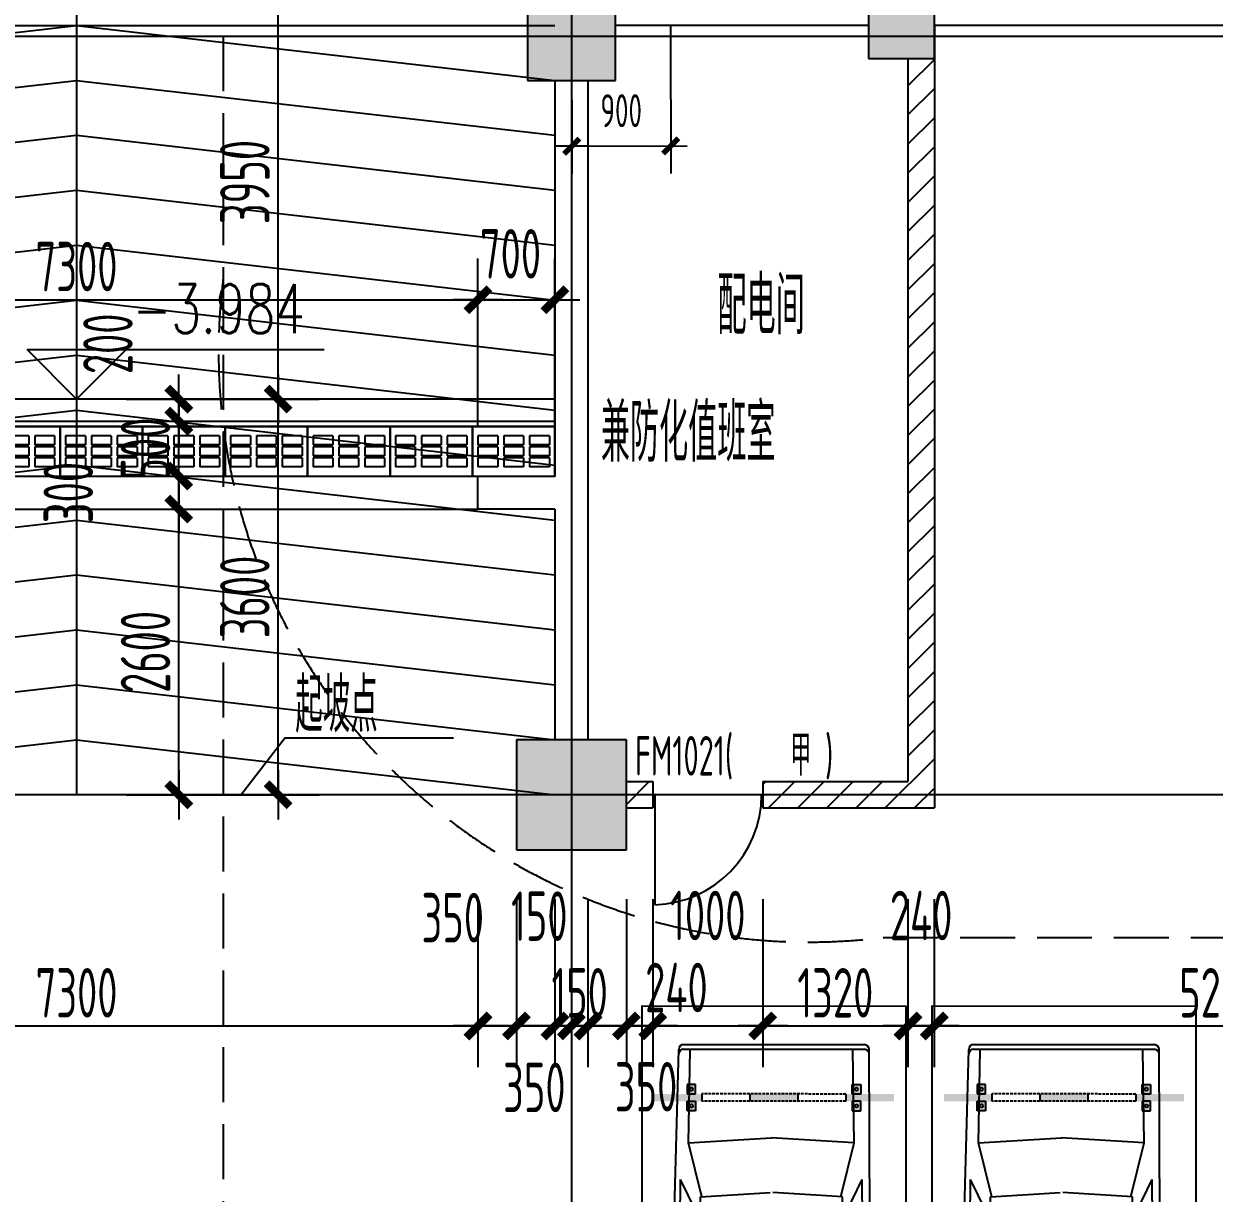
# Model space of a CAD drawing. Extents: x 1596194 to 1987057, y -212608 to 63160.
# Drawn here: x 1701050 to 1711875, y 20786 to 31424 of the extents above; entities that cross this region are included whole.
import ezdxf

# ---------------------------------------------------------------- set-up
doc = ezdxf.new("R2010")
doc.units = 0
doc.header["$LTSCALE"] = 100
doc.header["$MEASUREMENT"] = 0
doc.linetypes.add('DASH', pattern=[0.35, 0.25, -0.1])
doc.linetypes.add('DASH_200', pattern=[0.7, 0.5, -0.2])
doc.layers.get('0').update_dxf_attribs({"linetype": 'CONTINUOUS'})
doc.layers.get('DEFPOINTS').update_dxf_attribs({"linetype": 'CONTINUOUS'})
for name, color, linetype in [('_走道示意', 8, 'CONTINUOUS'), ('BALCONY', 6, 'CONTINUOUS'), ('CAR', 8, 'CONTINUOUS'), ('COLUMN', 1, 'CONTINUOUS'), ('DCHJ', 1, 'CONTINUOUS'), ('DOTE', 251, 'CONTINUOUS'), ('HA', 150, 'CONTINUOUS'), ('PUB_DIM', 3, 'CONTINUOUS'), ('PUB_TEXT', 30, 'CONTINUOUS'), ('SOLID_HATCH', 40, 'CONTINUOUS'), ('STAIR', 5, 'CONTINUOUS'), ('WALL', 2, 'CONTINUOUS'), ('WINDOW', 4, 'CONTINUOUS'), ('车位', 8, 'CONTINUOUS')]:
    doc.layers.add(name, color=color, linetype=linetype)
doc.styles.add('_TCH_DIM', font='SIMPLEX', dxfattribs={"bigfont": 'GBCBIG'})
doc.styles.add('DIM', font='', dxfattribs={"width": 0.75})
doc.styles.add('DIM_FONT', font='SYSZ.shx', dxfattribs={"width": 0.7, "bigfont": 'SYFS.shx'})
doc.styles.get('DIM').set_extended_font_data('FangSong_GB2312')
doc.dimstyles.new('DIMN', dxfattribs={"dimtxt": 300, "dimasz": 1, "dimexe": 250, "dimexo": 300, "dimgap": 150, "dimtad": 1, "dimdec": 0, "dimzin": 0, "dimdsep": 46, "dimtxsty": 'DIM_FONT', "dimblk": 'ARCHTICK', "dimcen": 0.09, "dimclrt": 7, "dimazin": 2, "dimtfac": 1, "dimtdec": 0, "dimtix": 1, "dimtmove": 2, "dimatfit": 3, "dimldrblk": 'DOT', "dimfxl": 0, "dimtolj": 1, "dimtzin": 0, "dimarcsym": 0})
doc.dimstyles.new('DIMN150', dxfattribs={"dimscale": 1.5, "dimtxt": 300, "dimasz": 1, "dimexe": 250, "dimexo": 300, "dimgap": 30, "dimtad": 1, "dimdec": 0, "dimzin": 0, "dimdsep": 46, "dimtxsty": 'DIM_FONT', "dimblk": 'ARCHTICK', "dimcen": 0.09, "dimclrt": 7, "dimazin": 2, "dimtfac": 1, "dimtdec": 0, "dimtix": 1, "dimtmove": 2, "dimatfit": 3, "dimldrblk": 'DOT', "dimfxl": 0, "dimtolj": 1, "dimtzin": 0, "dimarcsym": 0})

# ---------------------------------------------------------------- blocks, each defined once
blk = doc.blocks.new('_archtick')
blk.add_line((-150, 0), (150, 0))
at = {"const_width": 50}
blk.add_lwpolyline([(-70, -70), (70, 70)], dxfattribs=at)
blk = doc.blocks.new('*D519')
at = {"layer": 'DEFPOINTS', "color": 0}
for p in [(1706030, 31710), (1706930, 31712), (1706933, 30313)]:
    blk.add_point(p, dxfattribs=at)
at = {"layer": 'PUB_DIM', "color": 0, "lineweight": -2}
for p, q in [((1706031, 31410), (1706034, 30061)), ((1706931, 31412), (1706934, 30063)), ((1706033, 30311), (1706933, 30313))]:
    blk.add_line(p, q, dxfattribs=at)
for p, rotation in [((1706033, 30311), 180.1329176974274), ((1706933, 30313), 0.1329176974274373)]:
    blk.add_blockref('_archtick', p, dxfattribs=dict(at, rotation=rotation))
at = {"layer": 'PUB_DIM', "color": 7, "insert": (1706483, 30634), "char_height": 300, "attachment_point": 5, "rotation": 0.1329, "style": 'DIM_FONT'}
blk.add_mtext('\\A1;900', dxfattribs=at)
blk = doc.blocks.new('_Dot')
at = {"color": 0, "linetype": 'ByBlock', "lineweight": -2}
blk.add_line((-0.5, 0), (-1, 0), dxfattribs=at)
at = {"color": 0, "linetype": 'ByBlock', "const_width": 0.5}
blk.add_lwpolyline([(-0.25, 0, 1), (0.25, 0, 1)], format="xyb", close=True, dxfattribs=at)
blk = doc.blocks.new('*D719')
at = {"layer": 'DEFPOINTS', "color": 0}
for p in [(1705180, 28914), (1697880, 27310), (1705180, 27310)]:
    blk.add_point(p, dxfattribs=at)
at = {"layer": 'PUB_DIM', "color": 0, "lineweight": -2}
for p, q in [((1697880, 27760), (1697880, 29289)), ((1705180, 27760), (1705180, 29289)), ((1697880, 28914), (1705180, 28914))]:
    blk.add_line(p, q, dxfattribs=at)
at = {"layer": 'PUB_DIM', "color": 0, "lineweight": -2, "xscale": 1.5, "yscale": 1.5, "zscale": 1.5, "rotation": 180}
blk.add_blockref('_archtick', (1697880, 28914), dxfattribs=at)
at = {"layer": 'PUB_DIM', "color": 0, "lineweight": -2, "xscale": 1.5, "yscale": 1.5, "zscale": 1.5}
blk.add_blockref('_archtick', (1705180, 28914), dxfattribs=at)
at = {"layer": 'PUB_DIM', "color": 7, "insert": (1701530, 29216), "char_height": 450, "attachment_point": 5, "style": 'DIM_FONT'}
blk.add_mtext('\\A1;7300', dxfattribs=at)
blk = doc.blocks.new('*D720')
at = {"layer": 'DEFPOINTS', "color": 0}
for p in [(1705880, 28914), (1705180, 27310), (1705880, 27310)]:
    blk.add_point(p, dxfattribs=at)
at = {"layer": 'PUB_DIM', "color": 0, "lineweight": -2}
for p, q in [((1705180, 27760), (1705180, 29289)), ((1705880, 27760), (1705880, 29289)), ((1705180, 28914), (1705880, 28914))]:
    blk.add_line(p, q, dxfattribs=at)
at = {"layer": 'PUB_DIM', "color": 0, "lineweight": -2, "xscale": 1.5, "yscale": 1.5, "zscale": 1.5, "rotation": 180}
blk.add_blockref('_archtick', (1705180, 28914), dxfattribs=at)
at = {"layer": 'PUB_DIM', "color": 0, "lineweight": -2, "xscale": 1.5, "yscale": 1.5, "zscale": 1.5}
blk.add_blockref('_archtick', (1705880, 28914), dxfattribs=at)
at = {"layer": 'PUB_DIM', "color": 7, "insert": (1705476, 29332), "char_height": 450, "attachment_point": 5, "style": 'DIM_FONT'}
blk.add_mtext('\\A1;700', dxfattribs=at)
blk = doc.blocks.new('*D757')
at = {"layer": 'DEFPOINTS', "color": 0}
for p in [(1701530, 27010), (1702460, 27010), (1701530, 24410)]:
    blk.add_point(p, dxfattribs=at)
at = {"layer": 'PUB_DIM', "color": 0, "lineweight": -2}
for p, q in [((1701980, 27010), (1702835, 27010)), ((1702460, 24410), (1702460, 27010)), ((1701980, 24410), (1702835, 24410))]:
    blk.add_line(p, q, dxfattribs=at)
at = {"layer": 'PUB_DIM', "color": 0, "lineweight": -2, "xscale": 1.5, "yscale": 1.5, "zscale": 1.5}
for p, rotation in [((1702460, 27010), 90), ((1702460, 24410), 270)]:
    blk.add_blockref('_archtick', p, dxfattribs=dict(at, rotation=rotation))
at = {"layer": 'PUB_DIM', "color": 7, "insert": (1702157, 25710), "char_height": 450, "attachment_point": 5, "rotation": 90, "style": 'DIM_FONT'}
blk.add_mtext('\\A1;2600', dxfattribs=at)
blk = doc.blocks.new('*D758')
at = {"layer": 'DEFPOINTS', "color": 0}
for p in [(1701530, 27310), (1702460, 27310), (1701530, 27010)]:
    blk.add_point(p, dxfattribs=at)
at = {"layer": 'PUB_DIM', "color": 0, "lineweight": -2}
for p, q in [((1701980, 27310), (1702835, 27310)), ((1702460, 27010), (1702460, 27310)), ((1701980, 27010), (1702835, 27010))]:
    blk.add_line(p, q, dxfattribs=at)
at = {"layer": 'PUB_DIM', "color": 0, "lineweight": -2, "xscale": 1.5, "yscale": 1.5, "zscale": 1.5}
for p, rotation in [((1702460, 27310), 90), ((1702460, 27010), 270)]:
    blk.add_blockref('_archtick', p, dxfattribs=dict(at, rotation=rotation))
at = {"layer": 'PUB_DIM', "color": 7, "insert": (1701455, 27160), "char_height": 450, "attachment_point": 5, "rotation": 90, "style": 'DIM_FONT'}
blk.add_mtext('\\A1;300', dxfattribs=at)
blk = doc.blocks.new('*D759')
at = {"layer": 'DEFPOINTS', "color": 0}
for p in [(1701530, 27810), (1702460, 27810), (1701530, 27310)]:
    blk.add_point(p, dxfattribs=at)
at = {"layer": 'PUB_DIM', "color": 0, "lineweight": -2}
for p, q in [((1701980, 27810), (1702835, 27810)), ((1702460, 27810), (1702460, 27812)), ((1702460, 27310), (1702460, 27810)), ((1701980, 27310), (1702835, 27310)), ((1702460, 27310), (1702460, 27309))]:
    blk.add_line(p, q, dxfattribs=at)
at = {"layer": 'PUB_DIM', "color": 0, "lineweight": -2, "xscale": 1.5, "yscale": 1.5, "zscale": 1.5}
for p, rotation in [((1702460, 27810), 270), ((1702460, 27310), 90)]:
    blk.add_blockref('_archtick', p, dxfattribs=dict(at, rotation=rotation))
at = {"layer": 'PUB_DIM', "color": 7, "insert": (1702157, 27560), "char_height": 450, "attachment_point": 5, "rotation": 90, "style": 'DIM_FONT'}
blk.add_mtext('\\A1;500', dxfattribs=at)
blk = doc.blocks.new('*D760')
at = {"layer": 'DEFPOINTS', "color": 0}
for p in [(1701530, 28010), (1702460, 28010), (1701530, 27810)]:
    blk.add_point(p, dxfattribs=at)
at = {"layer": 'PUB_DIM', "color": 0, "lineweight": -2}
for p, q in [((1701980, 28010), (1702835, 28010)), ((1702460, 27810), (1702460, 28010)), ((1701980, 27810), (1702835, 27810))]:
    blk.add_line(p, q, dxfattribs=at)
at = {"layer": 'PUB_DIM', "color": 0, "lineweight": -2, "xscale": 1.5, "yscale": 1.5, "zscale": 1.5}
for p, rotation in [((1702460, 28010), 90), ((1702460, 27810), 270)]:
    blk.add_blockref('_archtick', p, dxfattribs=dict(at, rotation=rotation))
at = {"layer": 'PUB_DIM', "color": 7, "insert": (1701815, 28513), "char_height": 450, "attachment_point": 5, "rotation": 90, "style": 'DIM_FONT'}
blk.add_mtext('\\A1;200', dxfattribs=at)
blk = doc.blocks.new('*D761')
at = {"layer": 'DEFPOINTS', "color": 0}
for p in [(1701530, 28010), (1703362, 28010), (1701530, 24410)]:
    blk.add_point(p, dxfattribs=at)
at = {"layer": 'PUB_DIM', "color": 0, "lineweight": -2}
for p, q in [((1701980, 28010), (1703737, 28010)), ((1703362, 24410), (1703362, 28010)), ((1701980, 24410), (1703737, 24410))]:
    blk.add_line(p, q, dxfattribs=at)
at = {"layer": 'PUB_DIM', "color": 0, "lineweight": -2, "xscale": 1.5, "yscale": 1.5, "zscale": 1.5}
for p, rotation in [((1703362, 28010), 90), ((1703362, 24410), 270)]:
    blk.add_blockref('_archtick', p, dxfattribs=dict(at, rotation=rotation))
at = {"layer": 'PUB_DIM', "color": 7, "insert": (1703060, 26210), "char_height": 450, "attachment_point": 5, "rotation": 90, "style": 'DIM_FONT'}
blk.add_mtext('\\A1;3600', dxfattribs=at)
blk = doc.blocks.new('*D762')
at = {"layer": 'DEFPOINTS', "color": 0}
for p in [(1701530, 31960), (1703362, 31960), (1701530, 28010)]:
    blk.add_point(p, dxfattribs=at)
at = {"layer": 'PUB_DIM', "color": 0, "lineweight": -2}
for p, q in [((1701980, 31960), (1703737, 31960)), ((1703362, 28010), (1703362, 31960)), ((1701980, 28010), (1703737, 28010))]:
    blk.add_line(p, q, dxfattribs=at)
at = {"layer": 'PUB_DIM', "color": 0, "lineweight": -2, "xscale": 1.5, "yscale": 1.5, "zscale": 1.5}
for p, rotation in [((1703362, 31960), 90), ((1703362, 28010), 270)]:
    blk.add_blockref('_archtick', p, dxfattribs=dict(at, rotation=rotation))
at = {"layer": 'PUB_DIM', "color": 7, "insert": (1703060, 29985), "char_height": 450, "attachment_point": 5, "rotation": 90, "style": 'DIM_FONT'}
blk.add_mtext('\\A1;3950', dxfattribs=at)
blk = doc.blocks.new('*D1026')
at = {"layer": 'DEFPOINTS', "color": 0}
for p in [(1709330, 23910), (1714530, 23910), (1714530, 22307)]:
    blk.add_point(p, dxfattribs=at)
at = {"layer": 'PUB_DIM', "color": 0, "lineweight": -2}
for p, q in [((1709330, 23460), (1709330, 21932)), ((1714530, 23460), (1714530, 21932)), ((1709330, 22307), (1714530, 22307))]:
    blk.add_line(p, q, dxfattribs=at)
at = {"layer": 'PUB_DIM', "color": 0, "lineweight": -2, "xscale": 1.5, "yscale": 1.5, "zscale": 1.5, "rotation": 180}
blk.add_blockref('_archtick', (1709330, 22307), dxfattribs=at)
at = {"layer": 'PUB_DIM', "color": 0, "lineweight": -2, "xscale": 1.5, "yscale": 1.5, "zscale": 1.5}
blk.add_blockref('_archtick', (1714530, 22307), dxfattribs=at)
at = {"layer": 'PUB_DIM', "color": 7, "insert": (1711930, 22609), "char_height": 450, "attachment_point": 5, "style": 'DIM_FONT'}
blk.add_mtext('\\A1;5200', dxfattribs=at)
blk = doc.blocks.new('*D1027')
at = {"layer": 'DEFPOINTS', "color": 0}
for p in [(1709090, 23910), (1709330, 23910), (1709330, 22307)]:
    blk.add_point(p, dxfattribs=at)
at = {"layer": 'PUB_DIM', "color": 0, "lineweight": -2}
for p, q in [((1709090, 23460), (1709090, 21932)), ((1709330, 23460), (1709330, 21932)), ((1709090, 22307), (1709330, 22307))]:
    blk.add_line(p, q, dxfattribs=at)
at = {"layer": 'PUB_DIM', "color": 0, "lineweight": -2, "xscale": 1.5, "yscale": 1.5, "zscale": 1.5, "rotation": 180}
blk.add_blockref('_archtick', (1709090, 22307), dxfattribs=at)
at = {"layer": 'PUB_DIM', "color": 0, "lineweight": -2, "xscale": 1.5, "yscale": 1.5, "zscale": 1.5}
blk.add_blockref('_archtick', (1709330, 22307), dxfattribs=at)
at = {"layer": 'PUB_DIM', "color": 7, "insert": (1709210, 23312), "char_height": 450, "attachment_point": 5, "style": 'DIM_FONT'}
blk.add_mtext('\\A1;240', dxfattribs=at)
blk = doc.blocks.new('*D1028')
at = {"layer": 'DEFPOINTS', "color": 0}
for p in [(1707770, 23910), (1709090, 23910), (1709090, 22307)]:
    blk.add_point(p, dxfattribs=at)
at = {"layer": 'PUB_DIM', "color": 0, "lineweight": -2}
for p, q in [((1707770, 23460), (1707770, 21932)), ((1709090, 23460), (1709090, 21932)), ((1707770, 22307), (1709090, 22307))]:
    blk.add_line(p, q, dxfattribs=at)
at = {"layer": 'PUB_DIM', "color": 0, "lineweight": -2, "xscale": 1.5, "yscale": 1.5, "zscale": 1.5, "rotation": 180}
blk.add_blockref('_archtick', (1707770, 22307), dxfattribs=at)
at = {"layer": 'PUB_DIM', "color": 0, "lineweight": -2, "xscale": 1.5, "yscale": 1.5, "zscale": 1.5}
blk.add_blockref('_archtick', (1709090, 22307), dxfattribs=at)
at = {"layer": 'PUB_DIM', "color": 7, "insert": (1708430, 22609), "char_height": 450, "attachment_point": 5, "style": 'DIM_FONT'}
blk.add_mtext('\\A1;1320', dxfattribs=at)
blk = doc.blocks.new('*D1029')
at = {"layer": 'DEFPOINTS', "color": 0}
for p in [(1706770, 23910), (1707770, 23910), (1707770, 22307)]:
    blk.add_point(p, dxfattribs=at)
at = {"layer": 'PUB_DIM', "color": 0, "lineweight": -2}
for p, q in [((1706770, 23460), (1706770, 21932)), ((1707770, 23460), (1707770, 21932)), ((1706770, 22307), (1707770, 22307))]:
    blk.add_line(p, q, dxfattribs=at)
at = {"layer": 'PUB_DIM', "color": 0, "lineweight": -2, "xscale": 1.5, "yscale": 1.5, "zscale": 1.5, "rotation": 180}
blk.add_blockref('_archtick', (1706770, 22307), dxfattribs=at)
at = {"layer": 'PUB_DIM', "color": 0, "lineweight": -2, "xscale": 1.5, "yscale": 1.5, "zscale": 1.5}
blk.add_blockref('_archtick', (1707770, 22307), dxfattribs=at)
at = {"layer": 'PUB_DIM', "color": 7, "insert": (1707270, 23312), "char_height": 450, "attachment_point": 5, "style": 'DIM_FONT'}
blk.add_mtext('\\A1;1000', dxfattribs=at)
blk = doc.blocks.new('*D1030')
at = {"layer": 'DEFPOINTS', "color": 0}
for p in [(1706530, 23910), (1706770, 23910), (1706770, 22307)]:
    blk.add_point(p, dxfattribs=at)
at = {"layer": 'PUB_DIM', "color": 0, "lineweight": -2}
for p, q in [((1706530, 23460), (1706530, 21932)), ((1706770, 23460), (1706770, 21932)), ((1706530, 22307), (1706770, 22307))]:
    blk.add_line(p, q, dxfattribs=at)
at = {"layer": 'PUB_DIM', "color": 0, "lineweight": -2, "xscale": 1.5, "yscale": 1.5, "zscale": 1.5, "rotation": 180}
blk.add_blockref('_archtick', (1706530, 22307), dxfattribs=at)
at = {"layer": 'PUB_DIM', "color": 0, "lineweight": -2, "xscale": 1.5, "yscale": 1.5, "zscale": 1.5}
blk.add_blockref('_archtick', (1706770, 22307), dxfattribs=at)
at = {"layer": 'PUB_DIM', "color": 7, "insert": (1706985, 22657), "char_height": 450, "attachment_point": 5, "style": 'DIM_FONT'}
blk.add_mtext('\\A1;240', dxfattribs=at)
blk = doc.blocks.new('*D1031')
at = {"layer": 'DEFPOINTS', "color": 0}
for p in [(1706180, 23910), (1706530, 23910), (1706530, 22307)]:
    blk.add_point(p, dxfattribs=at)
at = {"layer": 'PUB_DIM', "color": 0, "lineweight": -2}
for p, q in [((1706180, 23460), (1706180, 21932)), ((1706530, 23460), (1706530, 21932)), ((1706180, 22307), (1706530, 22307))]:
    blk.add_line(p, q, dxfattribs=at)
at = {"layer": 'PUB_DIM', "color": 0, "lineweight": -2, "xscale": 1.5, "yscale": 1.5, "zscale": 1.5, "rotation": 180}
blk.add_blockref('_archtick', (1706180, 22307), dxfattribs=at)
at = {"layer": 'PUB_DIM', "color": 0, "lineweight": -2, "xscale": 1.5, "yscale": 1.5, "zscale": 1.5}
blk.add_blockref('_archtick', (1706530, 22307), dxfattribs=at)
at = {"layer": 'PUB_DIM', "color": 7, "insert": (1706709, 21754), "char_height": 450, "attachment_point": 5, "style": 'DIM_FONT'}
blk.add_mtext('\\A1;350', dxfattribs=at)
blk = doc.blocks.new('*D1032')
at = {"layer": 'DEFPOINTS', "color": 0}
for p in [(1706030, 23910), (1706180, 23910), (1706180, 22307)]:
    blk.add_point(p, dxfattribs=at)
at = {"layer": 'PUB_DIM', "color": 0, "lineweight": -2}
for p, q in [((1706030, 23460), (1706030, 21932)), ((1706180, 23460), (1706180, 21932)), ((1706030, 22307), (1706029, 22307)), ((1706030, 22307), (1706180, 22307)), ((1706180, 22307), (1706182, 22307))]:
    blk.add_line(p, q, dxfattribs=at)
at = {"layer": 'PUB_DIM', "color": 0, "lineweight": -2, "xscale": 1.5, "yscale": 1.5, "zscale": 1.5}
blk.add_blockref('_archtick', (1706030, 22307), dxfattribs=at)
at = {"layer": 'PUB_DIM', "color": 0, "lineweight": -2, "xscale": 1.5, "yscale": 1.5, "zscale": 1.5, "rotation": 180}
blk.add_blockref('_archtick', (1706180, 22307), dxfattribs=at)
at = {"layer": 'PUB_DIM', "color": 7, "insert": (1706105, 22609), "char_height": 450, "attachment_point": 5, "style": 'DIM_FONT'}
blk.add_mtext('\\A1;150', dxfattribs=at)
blk = doc.blocks.new('*D1033')
at = {"layer": 'DEFPOINTS', "color": 0}
for p in [(1705880, 23910), (1706030, 23910), (1706030, 22307)]:
    blk.add_point(p, dxfattribs=at)
at = {"layer": 'PUB_DIM', "color": 0, "lineweight": -2}
for p, q in [((1705880, 23460), (1705880, 21932)), ((1706030, 23460), (1706030, 21932)), ((1705880, 22307), (1706030, 22307))]:
    blk.add_line(p, q, dxfattribs=at)
at = {"layer": 'PUB_DIM', "color": 0, "lineweight": -2, "xscale": 1.5, "yscale": 1.5, "zscale": 1.5, "rotation": 180}
blk.add_blockref('_archtick', (1705880, 22307), dxfattribs=at)
at = {"layer": 'PUB_DIM', "color": 0, "lineweight": -2, "xscale": 1.5, "yscale": 1.5, "zscale": 1.5}
blk.add_blockref('_archtick', (1706030, 22307), dxfattribs=at)
at = {"layer": 'PUB_DIM', "color": 7, "insert": (1705738, 23306), "char_height": 450, "attachment_point": 5, "style": 'DIM_FONT'}
blk.add_mtext('\\A1;150', dxfattribs=at)
blk = doc.blocks.new('*D1034')
at = {"layer": 'DEFPOINTS', "color": 0}
for p in [(1705530, 23910), (1705880, 23910), (1705880, 22307)]:
    blk.add_point(p, dxfattribs=at)
at = {"layer": 'PUB_DIM', "color": 0, "lineweight": -2}
for p, q in [((1705530, 23460), (1705530, 21932)), ((1705880, 23460), (1705880, 21932)), ((1705530, 22307), (1705880, 22307))]:
    blk.add_line(p, q, dxfattribs=at)
at = {"layer": 'PUB_DIM', "color": 0, "lineweight": -2, "xscale": 1.5, "yscale": 1.5, "zscale": 1.5, "rotation": 180}
blk.add_blockref('_archtick', (1705530, 22307), dxfattribs=at)
at = {"layer": 'PUB_DIM', "color": 0, "lineweight": -2, "xscale": 1.5, "yscale": 1.5, "zscale": 1.5}
blk.add_blockref('_archtick', (1705880, 22307), dxfattribs=at)
at = {"layer": 'PUB_DIM', "color": 7, "insert": (1705693, 21748), "char_height": 450, "attachment_point": 5, "style": 'DIM_FONT'}
blk.add_mtext('\\A1;350', dxfattribs=at)
blk = doc.blocks.new('*D1035')
at = {"layer": 'DEFPOINTS', "color": 0}
for p in [(1705180, 23910), (1705530, 23910), (1705530, 22307)]:
    blk.add_point(p, dxfattribs=at)
at = {"layer": 'PUB_DIM', "color": 0, "lineweight": -2}
for p, q in [((1705180, 23460), (1705180, 21932)), ((1705530, 23460), (1705530, 21932)), ((1705180, 22307), (1705530, 22307))]:
    blk.add_line(p, q, dxfattribs=at)
at = {"layer": 'PUB_DIM', "color": 0, "lineweight": -2, "xscale": 1.5, "yscale": 1.5, "zscale": 1.5, "rotation": 180}
blk.add_blockref('_archtick', (1705180, 22307), dxfattribs=at)
at = {"layer": 'PUB_DIM', "color": 0, "lineweight": -2, "xscale": 1.5, "yscale": 1.5, "zscale": 1.5}
blk.add_blockref('_archtick', (1705530, 22307), dxfattribs=at)
at = {"layer": 'PUB_DIM', "color": 7, "insert": (1704951, 23292), "char_height": 450, "attachment_point": 5, "style": 'DIM_FONT'}
blk.add_mtext('\\A1;350', dxfattribs=at)
blk = doc.blocks.new('*D1036')
at = {"layer": 'DEFPOINTS', "color": 0}
for p in [(1697880, 23910), (1705180, 23910), (1705180, 22307)]:
    blk.add_point(p, dxfattribs=at)
at = {"layer": 'PUB_DIM', "color": 0, "lineweight": -2}
for p, q in [((1697880, 23460), (1697880, 21932)), ((1705180, 23460), (1705180, 21932)), ((1697880, 22307), (1705180, 22307))]:
    blk.add_line(p, q, dxfattribs=at)
at = {"layer": 'PUB_DIM', "color": 0, "lineweight": -2, "xscale": 1.5, "yscale": 1.5, "zscale": 1.5, "rotation": 180}
blk.add_blockref('_archtick', (1697880, 22307), dxfattribs=at)
at = {"layer": 'PUB_DIM', "color": 0, "lineweight": -2, "xscale": 1.5, "yscale": 1.5, "zscale": 1.5}
blk.add_blockref('_archtick', (1705180, 22307), dxfattribs=at)
at = {"layer": 'PUB_DIM', "color": 7, "insert": (1701530, 22609), "char_height": 450, "attachment_point": 5, "style": 'DIM_FONT'}
blk.add_mtext('\\A1;7300', dxfattribs=at)
blk = doc.blocks.new('A$C4B905A97')
at = {"layer": 'BALCONY'}
for p, q in [((50, 365), (230, 365)), ((50, 285), (50, 365)), ((50, 310), (50, 340)), ((230, 285), (230, 365)), ((285, 365), (465, 365)), ((285, 285), (285, 365)), ((285, 310), (285, 340)), ((465, 285), (465, 365)), ((520, 285), (520, 365)), ((520, 365), (700, 365)), ((700, 285), (700, 365)), ((50, 285), (230, 285)), ((50, 185), (50, 265)), ((50, 265), (230, 265)), ((50, 210), (50, 240)), ((230, 185), (230, 265)), ((285, 285), (465, 285)), ((285, 185), (285, 265)), ((285, 265), (465, 265)), ((285, 210), (285, 240)), ((465, 185), (465, 265)), ((520, 285), (700, 285)), ((520, 265), (700, 265)), ((520, 185), (520, 265)), ((700, 185), (700, 265)), ((50, 185), (230, 185)), ((50, 165), (230, 165)), ((50, 165), (230, 165)), ((50, 85), (50, 165)), ((50, 110), (50, 140)), ((230, 85), (230, 165)), ((285, 185), (465, 185)), ((285, 165), (465, 165)), ((285, 165), (465, 165)), ((285, 85), (285, 165)), ((285, 110), (285, 140)), ((465, 85), (465, 165)), ((520, 185), (700, 185)), ((520, 85), (520, 165)), ((520, 165), (700, 165)), ((520, 165), (700, 165)), ((700, 85), (700, 165)), ((50, 85), (230, 85)), ((285, 85), (465, 85)), ((520, 85), (700, 85))]:
    blk.add_line(p, q, dxfattribs=at)
at = {"layer": 'WINDOW'}
blk.add_lwpolyline([(750, 0), (750, 450), (0, 450), (0, 0)], close=True, dxfattribs=at)
blk = doc.blocks.new('车位')
at = {"layer": '车位'}
h = blk.add_hatch(color=256, dxfattribs=at)
h.paths.add_polyline_path([(411, -866), (487, -866), (487, -953), (411, -953)])
edge = h.paths.add_edge_path(flags=16)
edge.add_ellipse((449, -909), major_axis=(10.2, 10.2), ratio=1, start_angle=-45.0335, end_angle=314.9665, ccw=False)
edge = h.paths.add_edge_path(flags=16)
edge.add_ellipse((449, -757), major_axis=(10.2, 10.2), ratio=1, start_angle=-45.0335, end_angle=314.9665, ccw=False)
h.paths.add_polyline_path([(411, -800), (487, -800), (487, -713), (411, -713)])
h = blk.add_hatch(color=256, dxfattribs=at)
h.paths.add_polyline_path([(1988, -867), (1912, -867), (1912, -954), (1988, -954)])
h.paths.add_polyline_path([(1988, -801), (1912, -801), (1912, -714), (1988, -714)])
edge = h.paths.add_edge_path(flags=16)
edge.add_ellipse((1950, -757), major_axis=(10.2, 10.2), ratio=1, start_angle=-45.0335, end_angle=314.9665, ccw=False)
edge = h.paths.add_edge_path(flags=16)
edge.add_ellipse((1950, -910), major_axis=(10.2, 10.2), ratio=1, start_angle=-45.0335, end_angle=314.9665, ccw=False)
h = blk.add_hatch(color=256, dxfattribs=at)
h.paths.add_polyline_path([(1854, -801), (2291, -801), (2291, -867), (1854, -867)])
h.paths.add_polyline_path([(981, -801), (1418, -801), (1418, -866), (981, -866)])
h.paths.add_polyline_path([(108, -800), (545, -800), (545, -866), (108, -866)])
at = {"layer": 'DCHJ', "color": 251}
for p, q in [((487, -713), (411, -713)), ((411, -713), (411, -800)), ((487, -800), (487, -713)), ((1912, -801), (1912, -714)), ((1912, -714), (1988, -714)), ((1988, -714), (1988, -801)), ((411, -800), (487, -800)), ((411, -866), (487, -866)), ((411, -953), (411, -866)), ((981, -801), (981, -866)), ((1418, -801), (1418, -866)), ((1854, -801), (1854, -867)), ((1988, -801), (1912, -801)), ((1988, -867), (1912, -867)), ((1912, -867), (1912, -954))]:
    blk.add_line(p, q, dxfattribs=at)
for centre in [(449, -757), (1950, -757), (449, -909)]:
    blk.add_circle(centre, 14.4, dxfattribs=at)
at = {"layer": '车位'}
for p, q in [((487, -866), (487, -953)), ((545, -800), (545, -866)), ((487, -953), (411, -953)), ((1912, -954), (1988, -954)), ((1988, -954), (1988, -867))]:
    blk.add_line(p, q, dxfattribs=at)
at = {"layer": '车位', "linetype": 'DASH'}
for p, q in [((1854, -801), (545, -800)), ((1854, -867), (545, -866))]:
    blk.add_line(p, q, dxfattribs=at)
at = {"layer": '车位'}
blk.add_lwpolyline([(-3, -5500), (0, 0), (2400, -1), (2397, -5501)], close=True, dxfattribs=at)
blk.add_circle((1950, -910), 14.4, dxfattribs=at)
blk = doc.blocks.new('CAR8')
for p, q in [((-376, 1236), (-474, 253)), ((-331, 1226), (-393, 293)), ((-376, 1236), (-226, 1262)), ((-331, 1226), (4, 1244)), ((-226, 1262), (-206, 1237)), ((-184, 1235), (-206, 289)), ((4, 1244), (151, 1298)), ((151, 1298), (470, 1303)), ((470, 1303), (678, 1271)), ((678, 1271), (2652, 1285)), ((1420, 1224), (3582, 1207)), ((1420, 1224), (1749, 1051)), ((2652, 1285), (4896, 1226)), ((3263, 1051), (3582, 1207)), ((-188, 1124), (1252, 1155)), ((1292, 1188), (1141, 719)), ((1292, 1188), (1697, 1006)), ((3407, 991), (3951, 1125)), ((3951, 1125), (4003, 287)), ((3951, 1125), (4893, 1110)), ((4898, 1177), (4898, -649)), ((4945, 1176), (4945, -649)), ((-313, 762), (1127, 977)), ((1697, 1006), (1630, 652)), ((1697, 1006), (3406, 1006)), ((1749, 1051), (3263, 1051)), ((3406, 1006), (3449, 302)), ((1141, 719), (1108, 289)), ((1630, 652), (1617, 289)), ((-474, 253), (-376, -659)), ((-393, 293), (-331, -649)), ((-184, -658), (-206, 288)), ((1141, -141), (1108, 288)), ((1630, -75), (1617, 288)), ((3406, -429), (3449, 275)), ((3951, -548), (4003, 290)), ((1697, -429), (1630, -75)), ((-313, -185), (1127, -400)), ((1283, -584), (1141, -141)), ((1317, -599), (1697, -429)), ((1420, -647), (1749, -474)), ((1697, -429), (3406, -429)), ((1749, -474), (3263, -474)), ((3263, -474), (3582, -630)), ((3407, -414), (3951, -548)), ((-188, -547), (1252, -578)), ((3951, -548), (4893, -533)), ((-376, -659), (-226, -685)), ((-331, -649), (4, -667)), ((-226, -685), (-206, -660)), ((4, -667), (151, -721)), ((151, -721), (470, -726)), ((470, -726), (678, -694)), ((678, -694), (2652, -708)), ((1420, -647), (3582, -630)), ((2652, -708), (4895, -699))]:
    blk.add_line(p, q)
for centre, radius, start, end in [((4848, 1177), 50, 0, 88.5082), ((4895, 1176), 50, 0, 88.5082), ((1307, 1154), 25, 65.7961, 162.2571), ((-193, 289), 12.5, 178.7004, 181.2996), ((1121, 289), 12.5, 175.5855, 184.4145), ((1629, 289), 12.5, 177.991, 182.009), ((1307, -577), 25, 197.7429, 294.2039), ((1435, -611), 12.5, 116.9382, 269.53), ((4848, -649), 50, 270.2142, 0), ((4895, -649), 50, 270.2142, 0)]:
    blk.add_arc(centre, radius, start, end)
at = {"linetype": 'Continuous', "style": 'DIM', "flags": 9}
for tag in ['XSIZE', 'YSIZE']:
    blk.add_attdef(tag, (-393, 293), '', height=0.5, dxfattribs=at)
blk = doc.blocks.new('车位-car')
at = {"layer": 'CAR', "xscale": 0.9000000003718892, "yscale": 0.9000000000232831, "zscale": 0.9, "rotation": 89.96654327695857}
blk.add_blockref('CAR8', (1434, -4802), dxfattribs=at)
at = {"layer": '车位'}
blk.add_blockref('车位', (0, 0), dxfattribs=at)
blk = doc.blocks.new('M_A2ZXL')
blk.add_line((-0.472, 0), (-0.472, -1))
blk.add_arc((-0.5, 0), 1, 271.6231, 0)
blk = doc.blocks.new('_fzh')
for p, q in [((-0.5, 0.5), (-0.5, -0.5)), ((0.5, 0.5), (-0.5, 0.5)), ((0.5, -0.5), (0.5, 0.5)), ((-0.5, -0.5), (0.5, -0.5))]:
    blk.add_line(p, q)
at = {"layer": 'SOLID_HATCH'}
blk.add_solid([(0.5, 0.5), (0.5, -0.5), (-0.5, 0.5), (-0.5, -0.5)], dxfattribs=at)

msp = doc.modelspace()

# ---------------------------------------------------------------- hatches: boundary and pattern name
at = {"layer": 'HA'}
h = msp.add_hatch(dxfattribs=at)
h.set_pattern_fill('普通砖', color=256, scale=150, style=0)
h.set_pattern_definition([(45, (0, 0), (-132.582521, 132.582521), [])])
h.paths.add_polyline_path([(1709330.206, 31110.131), (1709090.206, 31110.131), (1709090.206, 24530.131), (1707770.206, 24530.131), (1707770.206, 24410.131), (1709330.206, 24410.131)])
h.paths.add_polyline_path([(1709330.206, 24290.131), (1709330.206, 24410.131), (1707770.206, 24410.131), (1707770.206, 24290.131)])
h.paths.add_polyline_path([(1706530.206, 24410.131), (1706530.206, 24290.131), (1706770.206, 24290.131), (1706770.206, 24410.131)])
h.paths.add_polyline_path([(1706530.206, 24530.131), (1706530.206, 24410.131), (1706770.206, 24410.131), (1706770.206, 24530.131)])

# ---------------------------------------------------------------- linework, layer by layer
at = {"layer": '_走道示意', "linetype": 'DASH_200', "ltscale": 10}
for p, q in [((1702863.871, 31310.131), (1702863.871, 29113.134)), ((1702863.871, 29113.134), (1702863.871, -12400.933)), ((1708863.871, 23113.134), (1734842.506, 23113.134))]:
    msp.add_line(p, q, dxfattribs=at)
msp.add_arc((1708187.548, 28436.811), 5366.466, 172.7598996, 277.2401004, dxfattribs=at)
at = {"layer": 'DOTE'}
for p, q in [((1706030.206, 50334.236), (1706030.206, -36126.938)), ((1799629.617, 31310.131), (1638383.856, 31310.131)), ((1799629.617, 24410.131), (1638383.856, 24410.131))]:
    msp.add_line(p, q, dxfattribs=at)
at = {"layer": 'PUB_DIM'}
for p, q in [((1701530.206, 28010.131), (1701080.206, 28460.131)), ((1701080.206, 28460.131), (1703780.206, 28460.131)), ((1701530.206, 28010.131), (1701980.206, 28460.131))]:
    msp.add_line(p, q, dxfattribs=at)
msp.add_lwpolyline([(1701180.026, 24663.36, 0, 0, 0), (1701180.026, 26038.226, 120, 0, 0), (1701180.026, 26488.226, 0, 0, 0)], format="xyseb", dxfattribs=at)
at = {"layer": 'PUB_TEXT'}
for q in [(1703027.598, 24410.131), (1704956.854, 24927.294)]:
    msp.add_line((1703427.207, 24927.294), q, dxfattribs=at)
at = {"layer": 'STAIR'}
msp.add_line((1701530.206, 31960.125), (1701530.206, 24410.131), dxfattribs=at)
for points in [[(1697180.206, 30910.131), (1701530.206, 31410.131), (1705880.206, 30910.131)], [(1697180.206, 30410.131), (1701530.206, 30910.131), (1705880.206, 30410.131)], [(1697180.206, 29910.131), (1701530.206, 30410.131), (1705880.206, 29910.131)], [(1697180.206, 29410.131), (1701530.206, 29910.131), (1705880.206, 29410.131)], [(1697180.206, 28910.131), (1701530.206, 29410.131), (1705880.206, 28910.131)], [(1697180.206, 28410.131), (1701530.206, 28910.131), (1705880.206, 28410.131)], [(1697180.206, 27910.131), (1701530.206, 28410.131), (1705880.206, 27910.131)], [(1697180.206, 27410.131), (1701530.206, 27910.131), (1705880.206, 27410.131)], [(1697180.206, 26910.131), (1701530.206, 27410.131), (1705880.206, 26910.131)], [(1697180.206, 26410.131), (1701530.206, 26910.131), (1705880.206, 26410.131)], [(1697180.206, 25910.131), (1701530.206, 26410.131), (1705880.206, 25910.131)], [(1697180.206, 25410.131), (1701530.206, 25910.131), (1705880.206, 25410.131)], [(1697180.206, 24910.131), (1701530.206, 25410.131), (1705880.206, 24910.131)], [(1697180.206, 24410.131), (1701530.206, 24910.131), (1705880.206, 24410.131)]]:
    msp.add_lwpolyline(points, dxfattribs=at)
at = {"layer": 'WALL'}
for p, q in [((1708730.206, 31410.131), (1706430.206, 31410.131)), ((1714630.206, 31410.131), (1709330.206, 31410.131)), ((1709330.206, 31410.131), (1709330.206, 24290.131)), ((1709090.206, 31110.131), (1709090.206, 24530.131)), ((1705880.206, 30910.131), (1705880.206, 27310.131)), ((1706180.206, 30910.131), (1706180.206, 24910.131)), ((1705180.206, 27310.186), (1705880.206, 27310.186)), ((1705180.206, 27010.186), (1705180.206, 27310.186)), ((1705880.206, 27010.186), (1705180.206, 27010.186)), ((1705530.206, 27010.186), (1705180.206, 27010.186)), ((1705880.206, 27010.186), (1705880.206, 24910.131)), ((1706530.206, 24530.131), (1706770.206, 24530.131)), ((1706770.206, 24530.131), (1706770.206, 24290.131)), ((1707770.206, 24530.131), (1707770.206, 24290.131)), ((1707770.206, 24530.131), (1709090.206, 24530.131)), ((1706530.206, 24290.131), (1706770.206, 24290.131)), ((1707770.206, 24290.131), (1709330.206, 24290.131))]:
    msp.add_line(p, q, dxfattribs=at)
at = {"layer": 'WINDOW'}
for p, q in [((1697180.206, 31410.131), (1705880.206, 31410.131)), ((1705880.206, 28010.131), (1697180.206, 28010.131)), ((1697180.206, 27810.131), (1705880.206, 27810.131)), ((1697180.206, 27760.131), (1705880.206, 27760.131)), ((1697680.206, 27310.186), (1705180.206, 27310.186)), ((1697880.206, 27010.186), (1705180.206, 27010.186)), ((1705530.206, 24410.131), (1697530.206, 24410.131))]:
    msp.add_line(p, q, dxfattribs=at)

# ---------------------------------------------------------------- block references
at = {"layer": 'COLUMN'}
for p, xscale, yscale, zscale in [((1706030.206, 31310.131), 800, 800, 800), ((1709030.206, 31410.131), 600, 600, 600), ((1706030.206, 24410.131), 1000, 1000, 1000)]:
    msp.add_blockref('_fzh', p, dxfattribs=dict(at, xscale=xscale, yscale=yscale, zscale=zscale))
at = {"layer": 'WINDOW', "rotation": 180}
for p in [(1701380.206, 27760.132), (1702130.206, 27760.132), (1702880.206, 27760.132), (1703630.206, 27760.132), (1704380.206, 27760.132), (1705130.206, 27760.132), (1705880.206, 27760.132)]:
    msp.add_blockref('A$C4B905A97', p, dxfattribs=at)
at = {"layer": 'WINDOW', "xscale": 1000, "yscale": 1000, "zscale": 1000, "rotation": 359.9999999140005}
msp.add_blockref('M_A2ZXL', (1707259.532, 24410.131), dxfattribs=at)
at = {"layer": '车位'}
for p in [(1706672.301, 22488.882), (1709309.397, 22488.882)]:
    msp.add_blockref('车位-car', p, dxfattribs=at)

# ---------------------------------------------------------------- texts
at = {"layer": 'PUB_TEXT'}
for s, height, style, width, p in [('配电间', 525, 'DIM_FONT', 0.7, (1707358.155, 28599.267)), ('-3.984', 446.25, '_TCH_DIM', 0.705882, (1702040.206, 28610.131)), ('兼防化值班室', 525, 'DIM_FONT', 0.7, (1706297.966, 27440.661)), ('起坡点', 496.063, 'DIM_FONT', 0.7, (1703518.641, 24977.788)), ('FM1021(', 360, 'DIM_FONT', 0.65625, (1706607.848, 24584.868)), ('甲', 372.047, 'DIM_FONT', 0.7, (1708021.598, 24584.868)), (')', 360, 'DIM_FONT', 0.65625, (1708336.598, 24584.868))]:
    msp.add_text(s, height=height, dxfattribs=dict(at, style=style, width=width)).set_placement(p)

# ---------------------------------------------------------------- dimensions: what is measured, and where the dimension line sits
at = {"layer": 'PUB_DIM'}
for p1, p2, distance, dimstyle, picture, middle in [((1701530.206, 28010.131), (1701530.206, 31960.125), -1832.183, 'DIMN150', '*D762', (1703060.246, 29985.128)), ((1706030.206, 31710.131), (1706930.206, 31712.219), -1399.058, 'DIMN', '*D519', (1706482.706, 30633.549)), ((1697880.206, 27310.131), (1705180.206, 27310.131), 1603.471, 'DIMN150', '*D719', (1701530.206, 29215.745)), ((1701530.206, 24410.131), (1701530.206, 28010.131), -1832.183, 'DIMN150', '*D761', (1703060.246, 26210.131)), ((1701530.206, 27310.131), (1701530.206, 27810.131), -929.397, 'DIMN150', '*D759', (1702157.46, 27560.131)), ((1701530.206, 24410.131), (1701530.206, 27010.186), -929.397, 'DIMN150', '*D757', (1702157.46, 25710.159)), ((1697880.206, 23910.131), (1705180.206, 23910.131), -1603.029, 'DIMN150', '*D1036', (1701530.206, 22609.245)), ((1706030.206, 23910.131), (1706180.206, 23910.131), -1603.029, 'DIMN150', '*D1032', (1706105.206, 22609.245)), ((1707770.206, 23910.131), (1709090.206, 23910.131), -1603.029, 'DIMN150', '*D1028', (1708430.206, 22609.245)), ((1709330.206, 23910.131), (1714530.206, 23910.131), -1603.029, 'DIMN150', '*D1026', (1711930.206, 22609.245))]:
    dim = msp.add_aligned_dim(p1=p1, p2=p2, distance=distance, dimstyle=dimstyle, dxfattribs=at)
    dim.commit()
    dim.dimension.update_dxf_attribs({"geometry": picture, "text_midpoint": middle})
for base, p1, p2, angle, picture, middle in [((1705880.206, 28913.602), (1705180.206, 27310.131), (1705880.206, 27310.131), 360, '*D720', (1705476.022, 29332.413)), ((1702459.603, 28010.131), (1701530.206, 27810.131), (1701530.206, 28010.131), 90, '*D760', (1701814.603, 28512.631)), ((1702459.603, 27310.131), (1701530.206, 27010.186), (1701530.206, 27310.131), 90, '*D758', (1701454.603, 27160.159)), ((1705530.206, 22307.102), (1705180.206, 23910.131), (1705530.206, 23910.131), 0, '*D1035', (1704950.72, 23292.25)), ((1705880.206, 22307.102), (1705530.206, 23910.131), (1705880.206, 23910.131), 0, '*D1034', (1705692.967, 21747.595)), ((1706030.206, 22307.102), (1705880.206, 23910.131), (1706030.206, 23910.131), 0, '*D1033', (1705737.924, 23305.66)), ((1706530.206, 22307.102), (1706180.206, 23910.131), (1706530.206, 23910.131), 0, '*D1031', (1706709.305, 21753.504)), ((1706770.206, 22307.102), (1706530.206, 23910.131), (1706770.206, 23910.131), 0, '*D1030', (1706985.194, 22657.474)), ((1707770.206, 22307.102), (1706770.206, 23910.131), (1707770.206, 23910.131), 0, '*D1029', (1707270.206, 23312.102)), ((1709330.206, 22307.102), (1709090.206, 23910.131), (1709330.206, 23910.131), 0, '*D1027', (1709210.206, 23312.102))]:
    dim = msp.add_linear_dim(base=base, p1=p1, p2=p2, angle=angle, dimstyle='DIMN150', dxfattribs=at)
    dim.commit()
    dim.dimension.update_dxf_attribs({"geometry": picture, "text_midpoint": middle, "dimtype": 129})

doc.saveas('drawing.dxf')
